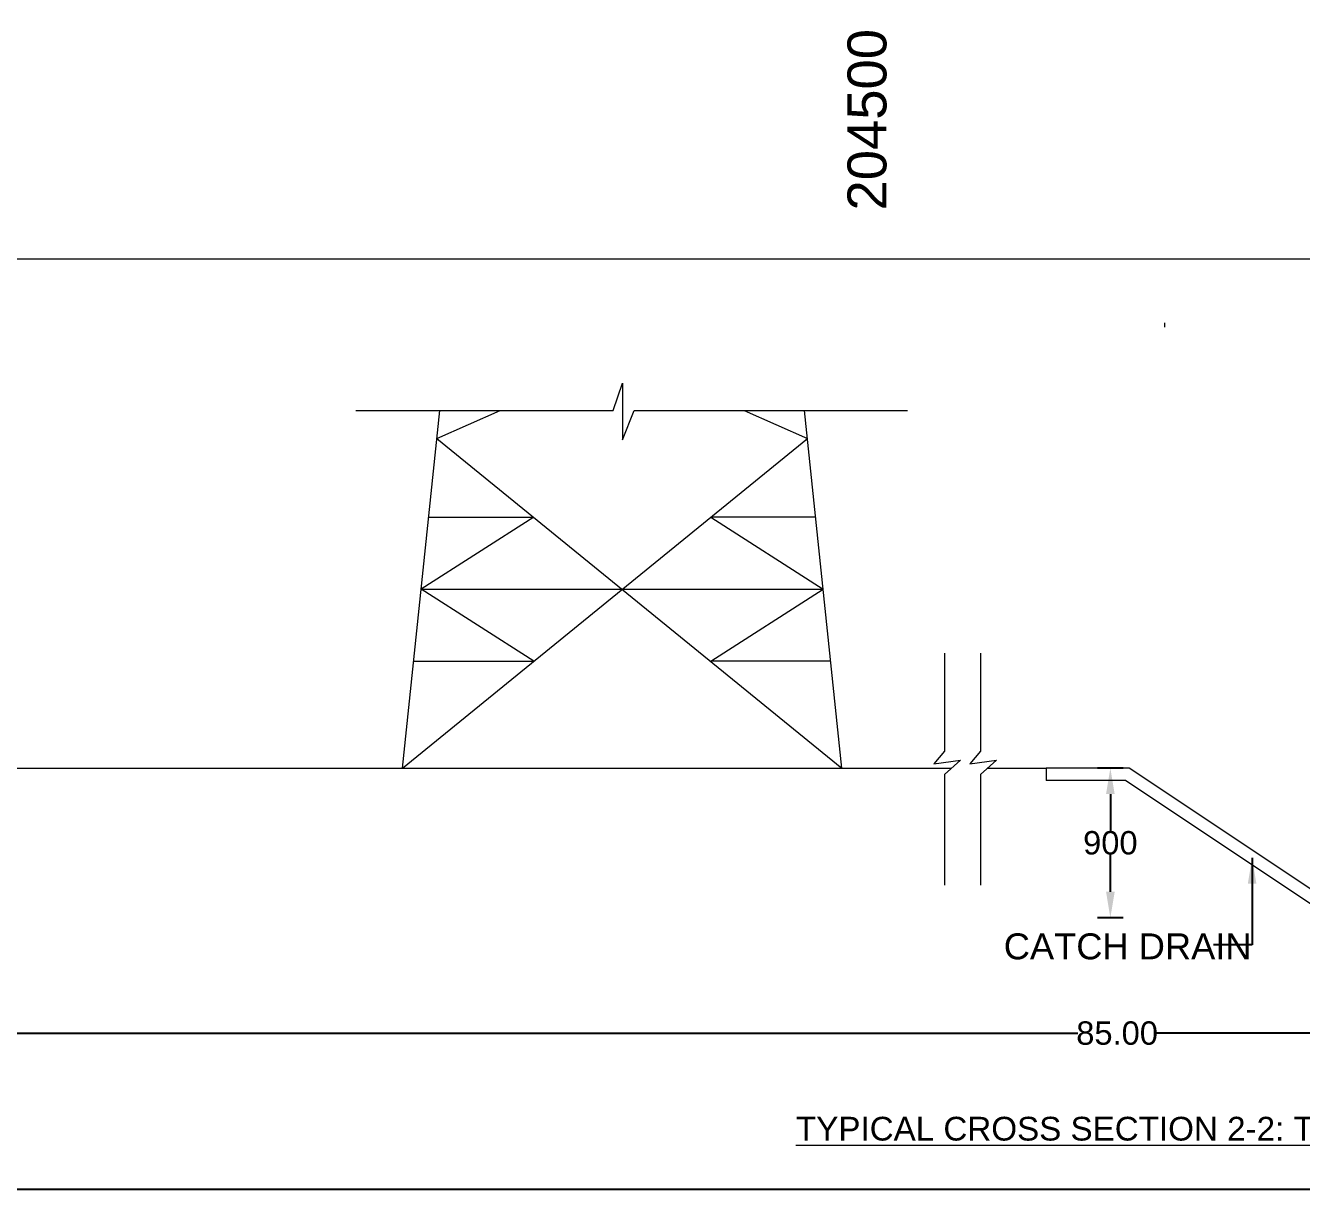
# Model space of a CAD drawing. Header units: feet. Extents: x 199174 to 214517, y 1645895 to 1656921.
# Drawn here: x 202886 to 205343, y 1645895 to 1648136 of the extents above; entities that cross this region are included whole.
import ezdxf

# ---------------------------------------------------------------- set-up
doc = ezdxf.new("R2010")
doc.units = ezdxf.units.FT
doc.header["$MEASUREMENT"] = 0
doc.header["$PDMODE"] = 1
doc.layers.add('APSPCL LAND', color=7, linetype='Continuous', true_color=0xd7ecd5)
for name, color, linetype in [('GRID', 7, 'Continuous'), ('GRID LINES', 250, 'Continuous'), ('name power lines', 1, 'Continuous'), ('Names', 1, 'Continuous'), ('SINGLE CELL CULVERT', 7, 'Continuous')]:
    doc.layers.add(name, color=color, linetype=linetype)
doc.styles.get("Standard").update_dxf_attribs({"font": 'arial.ttf'})
doc.dimstyles.get("Standard").update_dxf_attribs({"dimtxt": 0.18, "dimasz": 0.18, "dimexe": 0.18, "dimexo": 0.0625, "dimgap": 0.09, "dimtad": 0, "dimtih": 1, "dimtoh": 1, "dimdec": 4, "dimzin": 0, "dimdsep": 46, "dimtxsty": 'Standard', "dimcen": 0.09, "dimadec": 0, "dimazin": 0, "dimtfac": 1, "dimtdec": 4, "dimtofl": 0, "dimtmove": 0, "dimatfit": 3, "dimfxl": 1, "dimtolj": 1, "dimtzin": 0, "dimarcsym": 0})

# ---------------------------------------------------------------- blocks, each defined once
blk = doc.blocks.new('*D89')
at = {"layer": 'Defpoints', "color": 0, "linetype": 'Continuous', "ltscale": 50, "transparency": 16777216}
for p in [(205011.4, 1646706), (204975.1, 1646418), (205443.4, 1646418)]:
    blk.add_point(p, dxfattribs=at)
at = {"layer": 'name power lines', "color": 0, "linetype": 'Continuous', "lineweight": -2, "ltscale": 50, "transparency": 16777216}
for p, q in [((205000.1, 1646706), (204950.1, 1646706)), ((205000.1, 1646418), (204950.1, 1646418))]:
    blk.add_line(p, q, dxfattribs=at)
at = {"layer": 'name power lines', "color": 7, "linetype": 'Continuous', "lineweight": -2, "ltscale": 50, "transparency": 16777216}
for p, q in [((204975.1, 1646656), (204975.1, 1646585.1)), ((204975.1, 1646468), (204975.1, 1646539))]:
    blk.add_line(p, q, dxfattribs=at)
at = {"layer": 'name power lines', "color": 7, "linetype": 'Continuous', "ltscale": 50, "transparency": 16777216}
for points in [[(204966.8, 1646656), (204983.5, 1646656), (204975.1, 1646706)], [(204966.8, 1646468), (204983.5, 1646468), (204975.1, 1646418)]]:
    blk.add_solid(points, dxfattribs=at)
at = {"layer": 'name power lines', "color": 0, "linetype": 'Continuous', "lineweight": 9, "ltscale": 50, "transparency": 16777216, "insert": (204975.1, 1646562), "char_height": 75, "attachment_point": 5}
blk.add_mtext('\\A1;{\\H0.6x;900}', dxfattribs=at)
blk = doc.blocks.new('*D90')
at = {"layer": 'Defpoints', "color": 0, "linetype": 'Continuous', "ltscale": 50, "transparency": 16777216}
for p in [(199849.5, 1646706), (210126.7, 1646706), (199849.5, 1646195.5)]:
    blk.add_point(p, dxfattribs=at)
at = {"layer": 'name power lines', "color": 0, "linetype": 'Continuous', "lineweight": -2, "ltscale": 50, "transparency": 16777216}
for p, q in [((199849.5, 1646220.5), (199849.5, 1646170.5)), ((210126.7, 1646220.5), (210126.7, 1646170.5))]:
    blk.add_line(p, q, dxfattribs=at)
at = {"layer": 'name power lines', "color": 7, "linetype": 'Continuous', "lineweight": -2, "ltscale": 50, "transparency": 16777216}
for p, q in [((199899.5, 1646195.5), (204912.2, 1646195.5)), ((210076.7, 1646195.5), (205064.1, 1646195.5))]:
    blk.add_line(p, q, dxfattribs=at)
at = {"layer": 'name power lines', "color": 7, "linetype": 'Continuous', "ltscale": 50, "transparency": 16777216}
for points in [[(199899.5, 1646203.8), (199899.5, 1646187.1), (199849.5, 1646195.5)], [(210076.7, 1646203.8), (210076.7, 1646187.1), (210126.7, 1646195.5)]]:
    blk.add_solid(points, dxfattribs=at)
at = {"layer": 'name power lines', "color": 0, "linetype": 'Continuous', "lineweight": 9, "ltscale": 50, "transparency": 16777216, "insert": (204988.1, 1646195.5), "char_height": 75, "attachment_point": 5}
blk.add_mtext('\\A1;{\\H0.6x;85.00}', dxfattribs=at)

msp = doc.modelspace()

# ---------------------------------------------------------------- linework, layer by layer
at = {"color": 7, "linetype": 'Continuous', "lineweight": 9, "ltscale": 50}
msp.add_line((204738.9, 1646706), (204851.4, 1646706), dxfattribs=at)
at = {"color": 7, "linetype": 'Continuous', "lineweight": 9, "ltscale": 190}
for p, q in [((205011.4, 1646706), (204851.4, 1646706)), ((204851.4, 1646706), (204851.4, 1646682)), ((205443.4, 1646418), (205011.4, 1646706)), ((205004.2, 1646682), (204851.4, 1646682)), ((205436.2, 1646394), (205004.2, 1646682))]:
    msp.add_line(p, q, dxfattribs=at)
at = {"layer": 'APSPCL LAND', "color": 1}
msp.add_lwpolyline([(199174.1, 1656920.6), (214431.1, 1656920.6), (214431.1, 1645894.6), (199174.1, 1645894.6)], close=True, dxfattribs=at)
at = {"layer": 'GRID LINES', "linetype": 'Continuous', "lineweight": 9}
msp.add_line((205079.5, 1647563.4), (205079.5, 1647555.1), dxfattribs=at)
msp.add_line((205079.5, 1647563.4), (205079.5, 1647555.1), dxfattribs=at)
at = {"layer": 'name power lines', "color": 7, "linetype": 'Continuous', "lineweight": 9, "ltscale": 190}
for p, q in [((204017.6, 1647394.8), (204035.8, 1647447.7)), ((204035.8, 1647447.7), (204035.8, 1647338.5)), ((203522.2, 1647394.8), (204017.6, 1647394.8)), ((203612, 1646706), (203684, 1647394.8)), ((203678.3, 1647340.8), (203799.8, 1647394.8)), ((204035.8, 1647338.5), (204057.8, 1647394.8)), ((204057.8, 1647394.8), (204584.7, 1647394.8)), ((204270.2, 1647394.8), (204391.6, 1647340.8)), ((204458, 1646706), (204386, 1647394.8)), ((203612, 1646706), (204391.6, 1647340.8)), ((203678.3, 1647340.8), (204458, 1646706)), ((203864.6, 1647189.2), (203648, 1647050.4)), ((203662.5, 1647189.2), (203864.6, 1647189.2)), ((204205.4, 1647189.2), (204422, 1647050.4)), ((204407.5, 1647189.2), (204205.4, 1647189.2)), ((203864.6, 1646911.7), (203648, 1647050.4)), ((203648, 1647050.4), (204422, 1647050.4)), ((204205.4, 1646911.7), (204422, 1647050.4)), ((203633.5, 1646911.7), (203864.6, 1646911.7)), ((204436.5, 1646911.7), (204205.4, 1646911.7)), ((204655.5, 1646927.5), (204655.5, 1646738.5)), ((204725, 1646927.5), (204725, 1646738.5)), ((204655.5, 1646738.5), (204635.3, 1646714.3)), ((204635.3, 1646714.3), (204686.3, 1646721.1)), ((204686.3, 1646721.1), (204655.5, 1646693.6)), ((204725, 1646738.5), (204704.8, 1646714.3)), ((204704.8, 1646714.3), (204755.8, 1646721.1)), ((204755.8, 1646721.1), (204725, 1646693.6)), ((204655.5, 1646693.6), (204655.5, 1646480.5)), ((204725, 1646693.6), (204725, 1646480.5))]:
    msp.add_line(p, q, dxfattribs=at)
at = {"layer": 'name power lines', "color": 7, "linetype": 'Continuous', "lineweight": 9, "ltscale": 50}
msp.add_line((202465.3, 1646706), (204669.4, 1646706), dxfattribs=at)
at = {"layer": 'SINGLE CELL CULVERT', "lineweight": 9}
msp.add_lwpolyline([(199594.7, 1645894.6), (210389.5, 1645894.6), (210389.5, 1647686.5), (199594.7, 1647686.5)], close=True, dxfattribs=at)

# ---------------------------------------------------------------- texts
at = {"layer": 'GRID', "color": 242, "linetype": 'Continuous', "lineweight": 0}
msp.add_text('204500', height=75, rotation=90, dxfattribs=at).set_placement((204543.9, 1647779.9))
at = {"layer": 'Names', "color": 7, "linetype": 'Continuous', "lineweight": 9, "ltscale": 50}
msp.add_text('CATCH DRAIN', height=50, dxfattribs=at).set_placement((204769.8, 1646337.8))
at = {"layer": 'Names', "color": 7, "linetype": 'Continuous', "lineweight": 9, "ltscale": 50, "insert": (204369.7, 1646034.5), "char_height": 45.714, "width": 19442.523, "attachment_point": 1}
msp.add_mtext('{\\LTYPICAL CROSS SECTION 2-2: TRANSMISSION CUM UTILITY CORRIDOR }', dxfattribs=at)

# ---------------------------------------------------------------- dimensions: what is measured, and where the dimension line sits
at = {"layer": 'name power lines', "color": 7, "linetype": 'Continuous', "lineweight": 9, "ltscale": 50}
dim = msp.add_aligned_dim(p1=(210126.7, 1646706), p2=(199849.5, 1646706), distance=510.6, text='{\\H0.6x;85.00}', dimstyle='Standard', override={"dimtxt": 75, "dimasz": 50, "dimexe": 25, "dimexo": 0, "dimdec": 0, "dimclrd": 7, "dimtmove": 2, "dimfxl": 25, "dimfxlon": 1}, dxfattribs=at)
dim.commit()
dim.dimension.update_dxf_attribs({"geometry": '*D90', "text_midpoint": (204988.1, 1646195.5)})
dim = msp.add_linear_dim(base=(204975.1, 1646418), p1=(205011.4, 1646706), p2=(205443.4, 1646418), angle=90, text='{\\H0.6x;900}', dimstyle='Standard', override={"dimtxt": 75, "dimasz": 50, "dimexe": 25, "dimexo": 0, "dimdec": 0, "dimclrd": 7, "dimtmove": 2, "dimfxl": 25, "dimfxlon": 1}, dxfattribs=at)
dim.commit()
dim.dimension.update_dxf_attribs({"geometry": '*D89', "text_midpoint": (204975.1, 1646562)})

# ---------------------------------------------------------------- leaders
msp.add_leader([(205248.1, 1646533.3), (205248.1, 1646365.5), (205173.9, 1646365.5)], dimstyle='Standard', override={"dimtxt": 75, "dimasz": 50, "dimexe": 25, "dimexo": 0, "dimdec": 0, "dimclrd": 7, "dimtmove": 2, "dimfxl": 25, "dimfxlon": 1}, dxfattribs=at)

doc.saveas('drawing.dxf')
